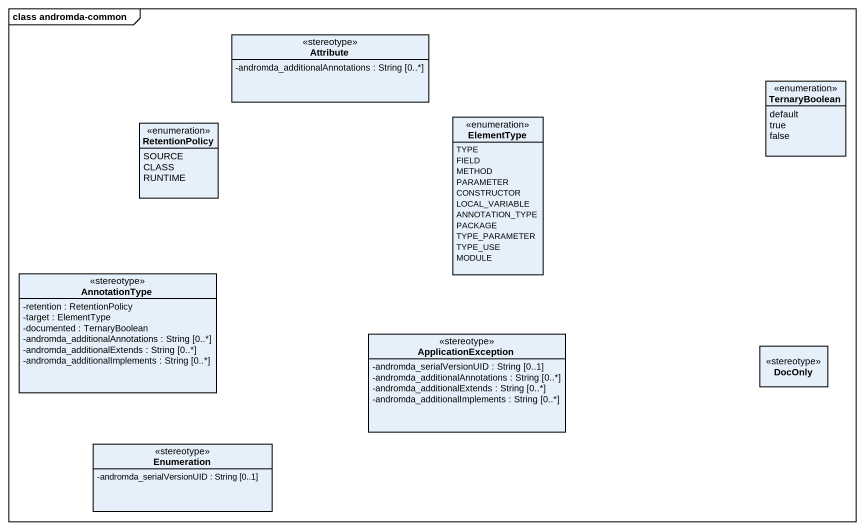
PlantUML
@startuml
mainframe class andromda-common
hide circle
hide empty members
skinparam classAttributeIconSize 0
class Attribute <<stereotype>> {
  -andromda_additionalAnnotations : String [0..*]
}
enum TernaryBoolean {
  default
  true
  false
}
enum RetentionPolicy {
  SOURCE
  CLASS
  RUNTIME
}
enum ElementType {
  TYPE
  FIELD
  METHOD
  PARAMETER
  CONSTRUCTOR
  LOCAL_VARIABLE
  ANNOTATION_TYPE
  PACKAGE
  TYPE_PARAMETER
  TYPE_USE
  MODULE
}
class AnnotationType <<stereotype>> {
  -retention : RetentionPolicy
  -target : ElementType
  -documented : TernaryBoolean
  -andromda_additionalAnnotations : String [0..*]
  -andromda_additionalExtends : String [0..*]
  -andromda_additionalImplements : String [0..*]
}
class ApplicationException <<stereotype>> {
  -andromda_serialVersionUID : String [0..1]
  -andromda_additionalAnnotations : String [0..*]
  -andromda_additionalExtends : String [0..*]
  -andromda_additionalImplements : String [0..*]
}
class DocOnly <<stereotype>>
class Enumeration <<stereotype>> {
  -andromda_serialVersionUID : String [0..1]
}
@enduml
